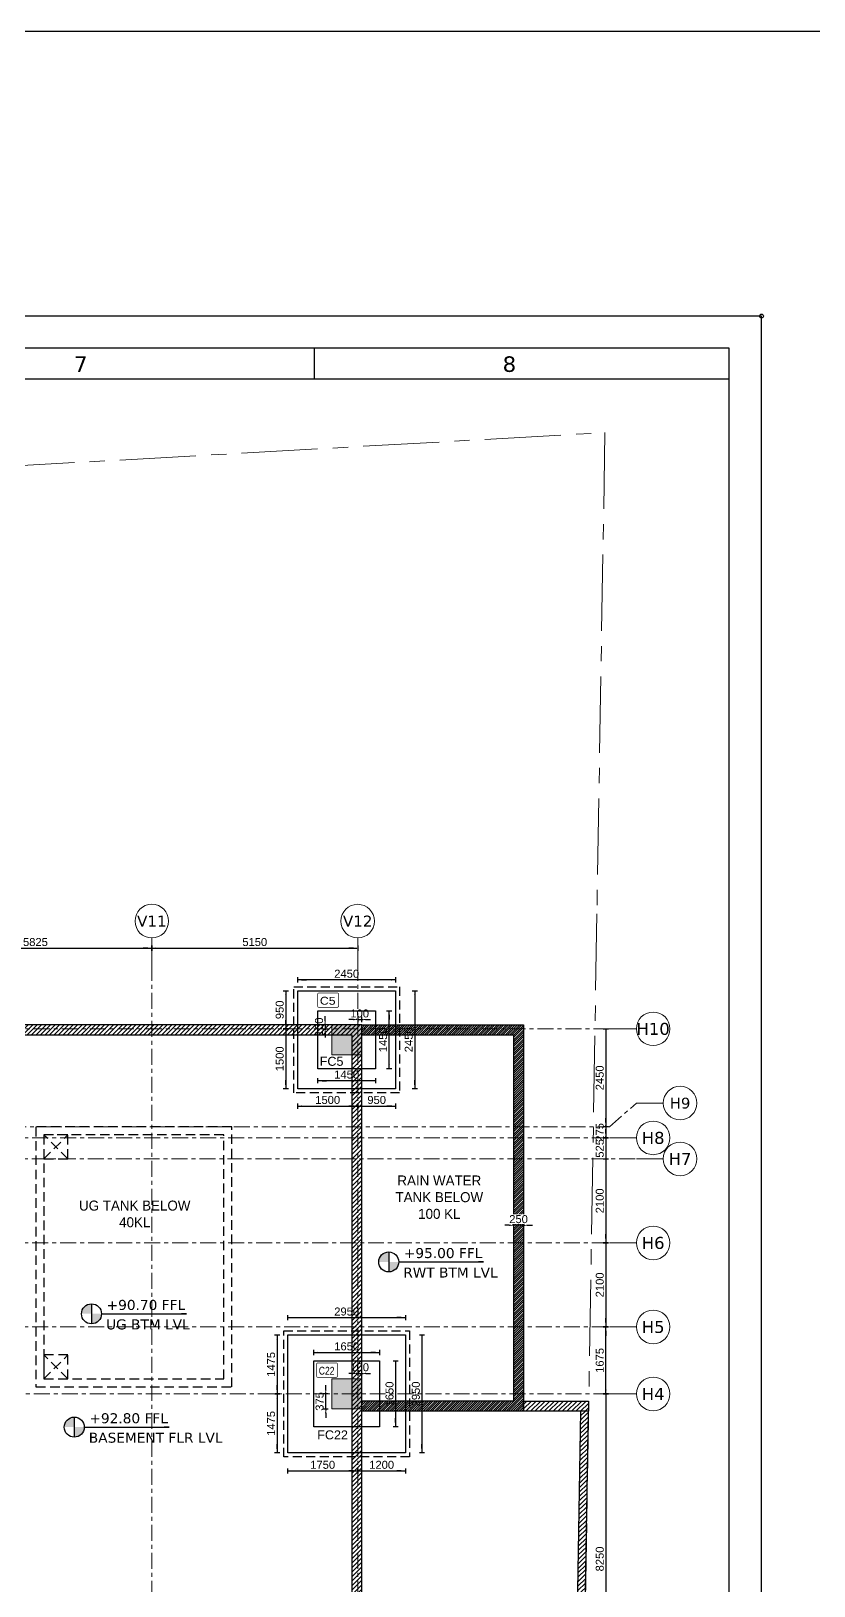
# Model space of a CAD drawing. Extents: x 1878645 to 3043969, y -1160829 to -603973.
# Drawn here: x 2143235 to 2162821, y -662941 to -624080 of the extents above; entities that cross this region are included whole.
import ezdxf
from ezdxf.enums import TextEntityAlignment as Align

# ---------------------------------------------------------------- set-up
doc = ezdxf.new("R2010")
doc.units = 0
doc.header["$LTSCALE"] = 100
doc.header["$PDMODE"] = 66
for name, pattern in [('Center', [50.8, 31.75, -6.35, 6.35, -6.35]), ('Grids', [7, 4, -1, 1, -1]), ('Hidden', [9.525, 6.35, -3.175]), ('HIDDEN2', [4.7625, 3.175, -1.5875]), ('SCHidden', [0.375, 0.25, -0.125])]:
    doc.linetypes.add(name, pattern=pattern)
doc.layers.get('Defpoints').update_dxf_attribs({"lineweight": 0})
for name, color, linetype in [('A-ANNO-LVL', 4, 'Continuous'), ('A-ANNO-TEXT', 8, 'Continuous'), ('A-CUT-ABOE', 150, 'Hidden'), ('A-DIMN-100', 5, 'Continuous'), ('COMMENTS', 30, 'Continuous'), ('Dim', 3, 'Continuous'), ('Footing', 5, 'Continuous'), ('Footing Nos', 4, 'Continuous'), ('PCC', 2, 'Continuous'), ('RETAIN-WALL', 1, 'Continuous')]:
    doc.layers.add(name, color=color, linetype=linetype)
for name, color, linetype, lineweight in [('A-GRID', 8, 'Grids', 0), ('A-GRID-TAG', 3, 'Continuous', 0), ('A-SITE-BDRY', 6, 'Center', 70), ('ECO COL', 6, 'Continuous', 0), ('Eco_  CNO', 7, 'Continuous', 25)]:
    doc.layers.add(name, color=color, linetype=linetype, lineweight=lineweight)
doc.styles.add('ARIAL', font='arial.ttf')
doc.styles.add('DIM-1', font='ARIALN.TTF')
doc.styles.add('ITA', font='simplex.shx')
doc.styles.add('SC-BBS1', font='SansSerif')
doc.styles.get("Standard").update_dxf_attribs({"font": 'verdana.ttf'})
doc.dimstyles.new('A-150-DIM-EXT_MAIN(FT)', dxfattribs={"dimscale": 0, "dimtxt": 200, "dimasz": 18, "dimexe": 100, "dimexo": 100, "dimgap": 50, "dimtad": 1, "dimdec": 0, "dimdsep": 46, "dimtxsty": 'ARIAL', "dimblk": 'A3', "dimcen": 0.025, "dimse1": 1, "dimse2": 1, "dimclrd": 256, "dimclre": 256, "dimclrt": 7, "dimazin": 2, "dimtfac": 1, "dimtdec": 0, "dimtix": 1, "dimtmove": 2, "dimatfit": 3, "dimldrblk": 'WSA-DOT-100', "dimfxl": 1, "dimtolj": 1, "dimtzin": 0, "dimarcsym": 0})

# ---------------------------------------------------------------- blocks, each defined once
blk = doc.blocks.new('*U14')
at = {"layer": 'A-GRID-TAG', "color": 8, "linetype": 'Grids', "lineweight": 15}
for p, q in [((0, 8), (0, 4)), ((0, 4), (0, 0))]:
    blk.add_line(p, q, dxfattribs=at)
at = {"layer": 'A-GRID-TAG', "linetype": 'Continuous'}
blk.add_circle((0, 13), 5, dxfattribs=at)
at = {"layer": 'A-GRID-TAG', "color": 7}
blk.add_attdef('GN', text='', height=4, dxfattribs=at).set_placement((0, 13), align=Align.MIDDLE_CENTER)
blk = doc.blocks.new('A2')
at = {"layer": 'Dim', "linetype": 'ByBlock', "lineweight": -2, "extrusion": (0, 0, -1)}
blk.add_lwpolyline([(6, 0), (12.2, 0)], dxfattribs=at)
blk.add_solid([(6, -1), (0, 0), (6, 1)], dxfattribs=at)
blk = doc.blocks.new('A3')
at = {"layer": 'Dim', "linetype": 'ByBlock', "lineweight": -2}
blk.add_line((0, 3.6), (0, -3.6), dxfattribs=at)
blk.add_blockref('A2', (0, 0), dxfattribs=at)
blk = doc.blocks.new('*D461')
at = {"layer": 'Defpoints', "color": 0, "transparency": 16777216}
for p in [(2151406, -648917), (2151506, -648786), (2151506, -648917)]:
    blk.add_point(p, dxfattribs=at)
at = {"layer": 'Dim', "lineweight": -2, "transparency": 16777216}
for p, q in [((2151388, -648786), (2151370, -648786)), ((2151406, -648786), (2151506, -648786)), ((2151524, -648786), (2151542, -648786))]:
    blk.add_line(p, q, dxfattribs=at)
at = {"layer": 'Dim', "lineweight": -2, "transparency": 16777216, "xscale": 18, "yscale": 18, "zscale": 18}
blk.add_blockref('A3', (2151406, -648786), dxfattribs=at)
at = {"layer": 'Dim', "lineweight": -2, "transparency": 16777216, "xscale": 18, "yscale": 18, "zscale": 18, "rotation": 180}
blk.add_blockref('A3', (2151506, -648786), dxfattribs=at)
at = {"layer": 'Dim', "color": 7, "transparency": 16777216, "insert": (2151456, -648634), "char_height": 200, "attachment_point": 5, "style": 'ARIAL'}
blk.add_mtext('\\A1;100', dxfattribs=at)
blk = doc.blocks.new('WSA-DOT-100')
at = {"layer": 'A-DIMN-100', "color": 5}
for p, q in [((0, -200), (0, 200)), ((-200, 0), (200, 0))]:
    blk.add_line(p, q, dxfattribs=at)
at = {"layer": 'A-DIMN-100', "color": 1, "const_width": 60}
blk.add_lwpolyline([(-30, 0, 1), (30, 0, 1)], format="xyb", close=True, dxfattribs=at)
blk = doc.blocks.new('*D462')
at = {"layer": 'Defpoints', "color": 0, "transparency": 16777216}
for p in [(2150756, -648917), (2150592, -649017), (2150756, -649017)]:
    blk.add_point(p, dxfattribs=at)
at = {"layer": 'Dim', "lineweight": -2, "transparency": 16777216}
for p, q in [((2150592, -648899), (2150592, -648881)), ((2150592, -648917), (2150592, -649017)), ((2150592, -649035), (2150592, -649053))]:
    blk.add_line(p, q, dxfattribs=at)
at = {"layer": 'Dim', "lineweight": -2, "transparency": 16777216, "xscale": 18, "yscale": 18, "zscale": 18}
for p, rotation in [((2150592, -648917), 270), ((2150592, -649017), 90)]:
    blk.add_blockref('A3', p, dxfattribs=dict(at, rotation=rotation))
at = {"layer": 'Dim', "color": 7, "transparency": 16777216, "insert": (2150440, -648967), "char_height": 200, "attachment_point": 5, "rotation": 90, "style": 'ARIAL'}
blk.add_mtext('\\A1;100', dxfattribs=at)
blk = doc.blocks.new('*D497')
at = {"layer": 'Defpoints', "color": 0, "transparency": 16777216}
for p in [(2151406, -657767), (2151506, -657629), (2151506, -657767)]:
    blk.add_point(p, dxfattribs=at)
at = {"layer": 'Dim', "lineweight": -2, "transparency": 16777216}
for p, q in [((2151388, -657629), (2151370, -657629)), ((2151406, -657629), (2151506, -657629)), ((2151524, -657629), (2151542, -657629))]:
    blk.add_line(p, q, dxfattribs=at)
at = {"layer": 'Dim', "lineweight": -2, "transparency": 16777216, "xscale": 18, "yscale": 18, "zscale": 18}
blk.add_blockref('A3', (2151406, -657629), dxfattribs=at)
at = {"layer": 'Dim', "lineweight": -2, "transparency": 16777216, "xscale": 18, "yscale": 18, "zscale": 18, "rotation": 180}
blk.add_blockref('A3', (2151506, -657629), dxfattribs=at)
at = {"layer": 'Dim', "color": 7, "transparency": 16777216, "insert": (2151456, -657477), "char_height": 200, "attachment_point": 5, "style": 'ARIAL'}
blk.add_mtext('\\A1;100', dxfattribs=at)
blk = doc.blocks.new('*D498')
at = {"layer": 'Defpoints', "color": 0, "transparency": 16777216}
for p in [(2150607, -658142), (2150756, -658142), (2150756, -658517)]:
    blk.add_point(p, dxfattribs=at)
at = {"layer": 'Dim', "lineweight": -2, "transparency": 16777216}
for p, q in [((2150607, -658124), (2150607, -658106)), ((2150607, -658517), (2150607, -658142)), ((2150607, -658535), (2150607, -658553))]:
    blk.add_line(p, q, dxfattribs=at)
at = {"layer": 'Dim', "lineweight": -2, "transparency": 16777216, "xscale": 18, "yscale": 18, "zscale": 18}
for p, rotation in [((2150607, -658142), 270), ((2150607, -658517), 90)]:
    blk.add_blockref('A3', p, dxfattribs=dict(at, rotation=rotation))
at = {"layer": 'Dim', "color": 7, "transparency": 16777216, "insert": (2150454, -658330), "char_height": 200, "attachment_point": 5, "rotation": 90, "style": 'ARIAL'}
blk.add_mtext('\\A1;375', dxfattribs=at)
blk = doc.blocks.new('*D424')
at = {"layer": 'Defpoints', "color": 0, "transparency": 16777216}
for p in [(2146256, -646621), (2140431, -646752), (2146256, -647001)]:
    blk.add_point(p, dxfattribs=at)
at = {"layer": 'Dim', "lineweight": -2, "transparency": 16777216}
blk.add_line((2140449, -647001), (2146238, -647001), dxfattribs=at)
at = {"layer": 'Dim', "lineweight": -2, "transparency": 16777216, "xscale": 18, "yscale": 18, "zscale": 18, "rotation": 180}
blk.add_blockref('A3', (2140431, -647001), dxfattribs=at)
at = {"layer": 'Dim', "lineweight": -2, "transparency": 16777216, "xscale": 18, "yscale": 18, "zscale": 18}
blk.add_blockref('A3', (2146256, -647001), dxfattribs=at)
at = {"layer": 'Dim', "color": 7, "transparency": 16777216, "insert": (2143344, -646849), "char_height": 200, "attachment_point": 5, "style": 'ARIAL'}
blk.add_mtext('\\A1;5825', dxfattribs=at)
blk = doc.blocks.new('*D425')
at = {"layer": 'Defpoints', "color": 0, "transparency": 16777216}
for p in [(2146256, -646621), (2151406, -646765), (2151406, -647001)]:
    blk.add_point(p, dxfattribs=at)
at = {"layer": 'Dim', "lineweight": -2, "transparency": 16777216}
blk.add_line((2146274, -647001), (2151388, -647001), dxfattribs=at)
at = {"layer": 'Dim', "lineweight": -2, "transparency": 16777216, "xscale": 18, "yscale": 18, "zscale": 18, "rotation": 180}
blk.add_blockref('A3', (2146256, -647001), dxfattribs=at)
at = {"layer": 'Dim', "lineweight": -2, "transparency": 16777216, "xscale": 18, "yscale": 18, "zscale": 18}
blk.add_blockref('A3', (2151406, -647001), dxfattribs=at)
at = {"layer": 'Dim', "color": 7, "transparency": 16777216, "insert": (2148831, -646849), "char_height": 200, "attachment_point": 5, "style": 'ARIAL'}
blk.add_mtext('\\A1;5150', dxfattribs=at)
blk = doc.blocks.new('*D366')
at = {"layer": 'Defpoints', "color": 0, "transparency": 16777216}
for p in [(2157343, -649017), (2157343, -651467), (2157616, -651467)]:
    blk.add_point(p, dxfattribs=at)
at = {"layer": 'Dim', "lineweight": -2, "transparency": 16777216}
blk.add_line((2157616, -649035), (2157616, -651449), dxfattribs=at)
at = {"layer": 'Dim', "lineweight": -2, "transparency": 16777216, "xscale": 18, "yscale": 18, "zscale": 18}
for p, rotation in [((2157616, -649017), 90), ((2157616, -651467), 270)]:
    blk.add_blockref('A3', p, dxfattribs=dict(at, rotation=rotation))
at = {"layer": 'Dim', "color": 7, "transparency": 16777216, "insert": (2157463, -650242), "char_height": 200, "attachment_point": 5, "rotation": 90, "style": 'ARIAL'}
blk.add_mtext('\\A1;2450', dxfattribs=at)
blk = doc.blocks.new('*D367')
at = {"layer": 'Defpoints', "color": 0, "transparency": 16777216}
for p in [(2157343, -651467), (2157616, -651742), (2157760, -651742)]:
    blk.add_point(p, dxfattribs=at)
at = {"layer": 'Dim', "lineweight": -2, "transparency": 16777216}
for p, q in [((2157616, -651449), (2157616, -651431)), ((2157616, -651467), (2157616, -651742)), ((2157616, -651760), (2157616, -651778))]:
    blk.add_line(p, q, dxfattribs=at)
at = {"layer": 'Dim', "linetype": 'ByBlock', "lineweight": -2, "transparency": 16777216, "xscale": 18, "yscale": 18, "zscale": 18}
for p, rotation in [((2157616, -651467), 270), ((2157616, -651742), 90)]:
    blk.add_blockref('A3', p, dxfattribs=dict(at, rotation=rotation))
at = {"layer": 'Dim', "color": 7, "transparency": 16777216, "insert": (2157463, -651605), "char_height": 200, "attachment_point": 5, "rotation": 90, "style": 'ARIAL'}
blk.add_mtext('\\A1;275', dxfattribs=at)
blk = doc.blocks.new('*D368')
at = {"layer": 'Defpoints', "color": 0, "transparency": 16777216}
for p in [(2157760, -651742), (2157616, -652267), (2157818, -652267)]:
    blk.add_point(p, dxfattribs=at)
at = {"layer": 'Dim', "lineweight": -2, "transparency": 16777216}
for p, q in [((2157616, -651724), (2157616, -651706)), ((2157616, -651742), (2157616, -652267)), ((2157616, -652285), (2157616, -652303))]:
    blk.add_line(p, q, dxfattribs=at)
at = {"layer": 'Dim', "linetype": 'ByBlock', "lineweight": -2, "transparency": 16777216, "xscale": 18, "yscale": 18, "zscale": 18}
for p, rotation in [((2157616, -651742), 270), ((2157616, -652267), 90)]:
    blk.add_blockref('A3', p, dxfattribs=dict(at, rotation=rotation))
at = {"layer": 'Dim', "color": 7, "transparency": 16777216, "insert": (2157463, -652005), "char_height": 200, "attachment_point": 5, "rotation": 90, "style": 'ARIAL'}
blk.add_mtext('\\A1;525', dxfattribs=at)
blk = doc.blocks.new('*D369')
at = {"layer": 'Defpoints', "color": 0, "transparency": 16777216}
for p in [(2157693, -654367), (2157616, -656467), (2157789, -656467)]:
    blk.add_point(p, dxfattribs=at)
at = {"layer": 'Dim', "lineweight": -2, "transparency": 16777216}
blk.add_line((2157616, -654385), (2157616, -656449), dxfattribs=at)
at = {"layer": 'Dim', "linetype": 'ByBlock', "lineweight": -2, "transparency": 16777216, "xscale": 18, "yscale": 18, "zscale": 18}
for p, rotation in [((2157616, -654367), 90), ((2157616, -656467), 270)]:
    blk.add_blockref('A3', p, dxfattribs=dict(at, rotation=rotation))
at = {"layer": 'Dim', "color": 7, "transparency": 16777216, "insert": (2157463, -655417), "char_height": 200, "attachment_point": 5, "rotation": 90, "style": 'ARIAL'}
blk.add_mtext('\\A1;2100', dxfattribs=at)
blk = doc.blocks.new('*D370')
at = {"layer": 'Defpoints', "color": 0, "transparency": 16777216}
for p in [(2157673, -658142), (2157616, -666392), (2157647, -666392)]:
    blk.add_point(p, dxfattribs=at)
at = {"layer": 'Dim', "lineweight": -2, "transparency": 16777216}
blk.add_line((2157616, -658160), (2157616, -666374), dxfattribs=at)
at = {"layer": 'Dim', "lineweight": -2, "transparency": 16777216, "xscale": 18, "yscale": 18, "zscale": 18}
for p, rotation in [((2157616, -658142), 90), ((2157616, -666392), 270)]:
    blk.add_blockref('A3', p, dxfattribs=dict(at, rotation=rotation))
at = {"layer": 'Dim', "color": 7, "transparency": 16777216, "insert": (2157463, -662267), "char_height": 200, "attachment_point": 5, "rotation": 90, "style": 'ARIAL'}
blk.add_mtext('\\A1;8250', dxfattribs=at)
blk = doc.blocks.new('Co')
at = {"const_width": 0.75}
blk.add_lwpolyline([(-12.6, -7.2), (-12.6, 6.6, -0.414214), (-11.1, 8.1), (10.5, 8.1, -0.414214), (12, 6.6), (12, -7.2, -0.414214), (10.5, -8.7), (-11.1, -8.7, -0.414214)], format="xyb", close=True, dxfattribs=at)
at = {"style": 'ITA', "width": 0.669972}
blk.add_attdef('COL', text='', height=10.5, rotation=0.638, dxfattribs=at).set_placement((-9.9, -5.5), (8.5, -5.3), align=Align.FIT)
blk = doc.blocks.new('*D426')
at = {"layer": 'Defpoints', "color": 0, "transparency": 16777216}
for p in [(2157680, -652267), (2157616, -654367), (2157706, -654367)]:
    blk.add_point(p, dxfattribs=at)
at = {"layer": 'Dim', "lineweight": -2, "transparency": 16777216}
blk.add_line((2157616, -652285), (2157616, -654349), dxfattribs=at)
at = {"layer": 'Dim', "linetype": 'ByBlock', "lineweight": -2, "transparency": 16777216, "xscale": 18, "yscale": 18, "zscale": 18}
for p, rotation in [((2157616, -652267), 90), ((2157616, -654367), 270)]:
    blk.add_blockref('A3', p, dxfattribs=dict(at, rotation=rotation))
at = {"layer": 'Dim', "color": 7, "transparency": 16777216, "insert": (2157463, -653317), "char_height": 200, "attachment_point": 5, "rotation": 90, "style": 'ARIAL'}
blk.add_mtext('\\A1;2100', dxfattribs=at)
blk = doc.blocks.new('*D427')
at = {"layer": 'Defpoints', "color": 0, "transparency": 16777216}
for p in [(2157616, -656467), (2157789, -656467), (2157706, -658142)]:
    blk.add_point(p, dxfattribs=at)
at = {"layer": 'Dim', "lineweight": -2, "transparency": 16777216}
blk.add_line((2157616, -658124), (2157616, -656485), dxfattribs=at)
at = {"layer": 'Dim', "linetype": 'ByBlock', "lineweight": -2, "transparency": 16777216, "xscale": 18, "yscale": 18, "zscale": 18}
for p, rotation in [((2157616, -656467), 90), ((2157616, -658142), 270)]:
    blk.add_blockref('A3', p, dxfattribs=dict(at, rotation=rotation))
at = {"layer": 'Dim', "color": 7, "transparency": 16777216, "insert": (2157463, -657305), "char_height": 200, "attachment_point": 5, "rotation": 90, "style": 'ARIAL'}
blk.add_mtext('\\A1;1675', dxfattribs=at)
blk = doc.blocks.new('A$C50d62605HHJKK')
at = {"layer": 'A-CUT-ABOE', "linetype": 'HIDDEN2', "ltscale": 0.75}
for p, q in [((200, 5700), (800, 6300)), ((800, 5700), (200, 6300)), ((200, 200), (800, 800)), ((800, 200), (200, 800))]:
    blk.add_line(p, q, dxfattribs=at)
for points in [[(0, 0), (4900, 0), (4900, 6500), (0, 6500)], [(200, 200), (4700, 200), (4700, 6300), (200, 6300)], [(800, 6300), (200, 6300), (200, 5700), (800, 5700)], [(800, 800), (200, 800), (200, 200), (800, 200)]]:
    blk.add_lwpolyline(points, close=True, dxfattribs=at)
blk = doc.blocks.new('*D576')
at = {"layer": 'Defpoints', "color": 0, "transparency": 16777216}
for p in [(2151856, -648567), (2152194, -648567), (2151856, -650017)]:
    blk.add_point(p, dxfattribs=at)
at = {"layer": 'Dim', "lineweight": -2, "transparency": 16777216}
blk.add_line((2152194, -649999), (2152194, -648585), dxfattribs=at)
at = {"layer": 'Dim', "lineweight": -2, "transparency": 16777216, "xscale": 18, "yscale": 18, "zscale": 18}
for p, rotation in [((2152194, -648567), 90), ((2152194, -650017), 270)]:
    blk.add_blockref('A3', p, dxfattribs=dict(at, rotation=rotation))
at = {"layer": 'Dim', "color": 7, "transparency": 16777216, "insert": (2152042, -649292), "char_height": 200, "attachment_point": 5, "rotation": 90, "style": 'ARIAL'}
blk.add_mtext('\\A1;1450', dxfattribs=at)
blk = doc.blocks.new('*D577')
at = {"layer": 'Defpoints', "color": 0, "transparency": 16777216}
for p in [(2150406, -650017), (2151856, -650017), (2150406, -650313)]:
    blk.add_point(p, dxfattribs=at)
at = {"layer": 'Dim', "lineweight": -2, "transparency": 16777216}
blk.add_line((2151838, -650313), (2150424, -650313), dxfattribs=at)
at = {"layer": 'Dim', "lineweight": -2, "transparency": 16777216, "xscale": 18, "yscale": 18, "zscale": 18, "rotation": 180}
blk.add_blockref('A3', (2150406, -650313), dxfattribs=at)
at = {"layer": 'Dim', "lineweight": -2, "transparency": 16777216, "xscale": 18, "yscale": 18, "zscale": 18}
blk.add_blockref('A3', (2151856, -650313), dxfattribs=at)
at = {"layer": 'Dim', "color": 7, "transparency": 16777216, "insert": (2151131, -650161), "char_height": 200, "attachment_point": 5, "style": 'ARIAL'}
blk.add_mtext('\\A1;1450', dxfattribs=at)
blk = doc.blocks.new('*D578')
at = {"layer": 'Defpoints', "color": 0, "transparency": 16777216}
for p in [(2149906, -647794), (2149906, -648067), (2152356, -648067)]:
    blk.add_point(p, dxfattribs=at)
at = {"layer": 'Dim', "lineweight": -2, "transparency": 16777216}
blk.add_line((2152338, -647794), (2149924, -647794), dxfattribs=at)
at = {"layer": 'Dim', "lineweight": -2, "transparency": 16777216, "xscale": 18, "yscale": 18, "zscale": 18, "rotation": 180}
blk.add_blockref('A3', (2149906, -647794), dxfattribs=at)
at = {"layer": 'Dim', "lineweight": -2, "transparency": 16777216, "xscale": 18, "yscale": 18, "zscale": 18}
blk.add_blockref('A3', (2152356, -647794), dxfattribs=at)
at = {"layer": 'Dim', "color": 7, "transparency": 16777216, "insert": (2151131, -647641), "char_height": 200, "attachment_point": 5, "style": 'ARIAL'}
blk.add_mtext('\\A1;2450', dxfattribs=at)
blk = doc.blocks.new('*D579')
at = {"layer": 'Defpoints', "color": 0, "transparency": 16777216}
for p in [(2152356, -648067), (2152356, -650517), (2152835, -650517)]:
    blk.add_point(p, dxfattribs=at)
at = {"layer": 'Dim', "lineweight": -2, "transparency": 16777216}
blk.add_line((2152835, -648085), (2152835, -650499), dxfattribs=at)
at = {"layer": 'Dim', "lineweight": -2, "transparency": 16777216, "xscale": 18, "yscale": 18, "zscale": 18}
for p, rotation in [((2152835, -648067), 90), ((2152835, -650517), 270)]:
    blk.add_blockref('A3', p, dxfattribs=dict(at, rotation=rotation))
at = {"layer": 'Dim', "color": 7, "transparency": 16777216, "insert": (2152683, -649292), "char_height": 200, "attachment_point": 5, "rotation": 90, "style": 'ARIAL'}
blk.add_mtext('\\A1;2450', dxfattribs=at)
blk = doc.blocks.new('*D580')
at = {"layer": 'Defpoints', "color": 0, "transparency": 16777216}
for p in [(2149906, -648067), (2149608, -649017), (2149906, -649017)]:
    blk.add_point(p, dxfattribs=at)
at = {"layer": 'Dim', "lineweight": -2, "transparency": 16777216}
blk.add_line((2149608, -648085), (2149608, -648999), dxfattribs=at)
at = {"layer": 'Dim', "lineweight": -2, "transparency": 16777216, "xscale": 18, "yscale": 18, "zscale": 18}
for p, rotation in [((2149608, -648067), 90), ((2149608, -649017), 270)]:
    blk.add_blockref('A3', p, dxfattribs=dict(at, rotation=rotation))
at = {"layer": 'Dim', "color": 7, "transparency": 16777216, "insert": (2149456, -648542), "char_height": 200, "attachment_point": 5, "rotation": 90, "style": 'ARIAL'}
blk.add_mtext('\\A1;950', dxfattribs=at)
blk = doc.blocks.new('*D581')
at = {"layer": 'Defpoints', "color": 0, "transparency": 16777216}
for p in [(2149906, -649017), (2149608, -650517), (2149906, -650517)]:
    blk.add_point(p, dxfattribs=at)
at = {"layer": 'Dim', "lineweight": -2, "transparency": 16777216}
blk.add_line((2149608, -649035), (2149608, -650499), dxfattribs=at)
at = {"layer": 'Dim', "lineweight": -2, "transparency": 16777216, "xscale": 18, "yscale": 18, "zscale": 18}
for p, rotation in [((2149608, -649017), 90), ((2149608, -650517), 270)]:
    blk.add_blockref('A3', p, dxfattribs=dict(at, rotation=rotation))
at = {"layer": 'Dim', "color": 7, "transparency": 16777216, "insert": (2149456, -649767), "char_height": 200, "attachment_point": 5, "rotation": 90, "style": 'ARIAL'}
blk.add_mtext('\\A1;1500', dxfattribs=at)
blk = doc.blocks.new('*D582')
at = {"layer": 'Defpoints', "color": 0, "transparency": 16777216}
for p in [(2149906, -650517), (2151406, -650517), (2151406, -650948)]:
    blk.add_point(p, dxfattribs=at)
at = {"layer": 'Dim', "lineweight": -2, "transparency": 16777216}
blk.add_line((2149924, -650948), (2151388, -650948), dxfattribs=at)
at = {"layer": 'Dim', "lineweight": -2, "transparency": 16777216, "xscale": 18, "yscale": 18, "zscale": 18, "rotation": 180}
blk.add_blockref('A3', (2149906, -650948), dxfattribs=at)
at = {"layer": 'Dim', "lineweight": -2, "transparency": 16777216, "xscale": 18, "yscale": 18, "zscale": 18}
blk.add_blockref('A3', (2151406, -650948), dxfattribs=at)
at = {"layer": 'Dim', "color": 7, "transparency": 16777216, "insert": (2150656, -650796), "char_height": 200, "attachment_point": 5, "style": 'ARIAL'}
blk.add_mtext('\\A1;1500', dxfattribs=at)
blk = doc.blocks.new('*D583')
at = {"layer": 'Defpoints', "color": 0, "transparency": 16777216}
for p in [(2151406, -650517), (2152356, -650517), (2152356, -650948)]:
    blk.add_point(p, dxfattribs=at)
at = {"layer": 'Dim', "lineweight": -2, "transparency": 16777216}
blk.add_line((2151424, -650948), (2152338, -650948), dxfattribs=at)
at = {"layer": 'Dim', "lineweight": -2, "transparency": 16777216, "xscale": 18, "yscale": 18, "zscale": 18, "rotation": 180}
blk.add_blockref('A3', (2151406, -650948), dxfattribs=at)
at = {"layer": 'Dim', "lineweight": -2, "transparency": 16777216, "xscale": 18, "yscale": 18, "zscale": 18}
blk.add_blockref('A3', (2152356, -650948), dxfattribs=at)
at = {"layer": 'Dim', "color": 7, "transparency": 16777216, "insert": (2151881, -650796), "char_height": 200, "attachment_point": 5, "style": 'ARIAL'}
blk.add_mtext('\\A1;950', dxfattribs=at)
blk = doc.blocks.new('*D627')
at = {"layer": 'Defpoints', "color": 0, "transparency": 16777216}
for p in [(2152606, -656236), (2149656, -656667), (2152606, -656667)]:
    blk.add_point(p, dxfattribs=at)
at = {"layer": 'Dim', "lineweight": -2, "transparency": 16777216}
blk.add_line((2149674, -656236), (2152588, -656236), dxfattribs=at)
at = {"layer": 'Dim', "lineweight": -2, "transparency": 16777216, "xscale": 18, "yscale": 18, "zscale": 18, "rotation": 180}
blk.add_blockref('A3', (2149656, -656236), dxfattribs=at)
at = {"layer": 'Dim', "lineweight": -2, "transparency": 16777216, "xscale": 18, "yscale": 18, "zscale": 18}
blk.add_blockref('A3', (2152606, -656236), dxfattribs=at)
at = {"layer": 'Dim', "color": 7, "transparency": 16777216, "insert": (2151131, -656084), "char_height": 200, "attachment_point": 5, "style": 'ARIAL'}
blk.add_mtext('\\A1;2950', dxfattribs=at)
blk = doc.blocks.new('*D628')
at = {"layer": 'Defpoints', "color": 0, "transparency": 16777216}
for p in [(2149656, -656667), (2149392, -658142), (2149656, -658142)]:
    blk.add_point(p, dxfattribs=at)
at = {"layer": 'Dim', "lineweight": -2, "transparency": 16777216}
blk.add_line((2149392, -656685), (2149392, -658124), dxfattribs=at)
at = {"layer": 'Dim', "lineweight": -2, "transparency": 16777216, "xscale": 18, "yscale": 18, "zscale": 18}
for p, rotation in [((2149392, -656667), 90), ((2149392, -658142), 270)]:
    blk.add_blockref('A3', p, dxfattribs=dict(at, rotation=rotation))
at = {"layer": 'Dim', "color": 7, "transparency": 16777216, "insert": (2149240, -657405), "char_height": 200, "attachment_point": 5, "rotation": 90, "style": 'ARIAL'}
blk.add_mtext('\\A1;1475', dxfattribs=at)
blk = doc.blocks.new('*D629')
at = {"layer": 'Defpoints', "color": 0, "transparency": 16777216}
for p in [(2149656, -658142), (2149392, -659617), (2149656, -659617)]:
    blk.add_point(p, dxfattribs=at)
at = {"layer": 'Dim', "lineweight": -2, "transparency": 16777216}
blk.add_line((2149392, -658160), (2149392, -659599), dxfattribs=at)
at = {"layer": 'Dim', "lineweight": -2, "transparency": 16777216, "xscale": 18, "yscale": 18, "zscale": 18}
for p, rotation in [((2149392, -658142), 90), ((2149392, -659617), 270)]:
    blk.add_blockref('A3', p, dxfattribs=dict(at, rotation=rotation))
at = {"layer": 'Dim', "color": 7, "transparency": 16777216, "insert": (2149240, -658880), "char_height": 200, "attachment_point": 5, "rotation": 90, "style": 'ARIAL'}
blk.add_mtext('\\A1;1475', dxfattribs=at)
blk = doc.blocks.new('*D630')
at = {"layer": 'Defpoints', "color": 0, "transparency": 16777216}
for p in [(2151956, -657317), (2151956, -658967), (2152356, -658967)]:
    blk.add_point(p, dxfattribs=at)
at = {"layer": 'Dim', "lineweight": -2, "transparency": 16777216}
blk.add_line((2152356, -657335), (2152356, -658949), dxfattribs=at)
at = {"layer": 'Dim', "lineweight": -2, "transparency": 16777216, "xscale": 18, "yscale": 18, "zscale": 18}
for p, rotation in [((2152356, -657317), 90), ((2152356, -658967), 270)]:
    blk.add_blockref('A3', p, dxfattribs=dict(at, rotation=rotation))
at = {"layer": 'Dim', "color": 7, "transparency": 16777216, "insert": (2152204, -658142), "char_height": 200, "attachment_point": 5, "rotation": 90, "style": 'ARIAL'}
blk.add_mtext('\\A1;1650', dxfattribs=at)
blk = doc.blocks.new('*D631')
at = {"layer": 'Defpoints', "color": 0, "transparency": 16777216}
for p in [(2151956, -657107), (2150306, -657317), (2151956, -657317)]:
    blk.add_point(p, dxfattribs=at)
at = {"layer": 'Dim', "lineweight": -2, "transparency": 16777216}
blk.add_line((2150324, -657107), (2151938, -657107), dxfattribs=at)
at = {"layer": 'Dim', "lineweight": -2, "transparency": 16777216, "xscale": 18, "yscale": 18, "zscale": 18, "rotation": 180}
blk.add_blockref('A3', (2150306, -657107), dxfattribs=at)
at = {"layer": 'Dim', "lineweight": -2, "transparency": 16777216, "xscale": 18, "yscale": 18, "zscale": 18}
blk.add_blockref('A3', (2151956, -657107), dxfattribs=at)
at = {"layer": 'Dim', "color": 7, "transparency": 16777216, "insert": (2151131, -656955), "char_height": 200, "attachment_point": 5, "style": 'ARIAL'}
blk.add_mtext('\\A1;1650', dxfattribs=at)
blk = doc.blocks.new('*D632')
at = {"layer": 'Defpoints', "color": 0, "transparency": 16777216}
for p in [(2152606, -656667), (2152606, -659617), (2153014, -659617)]:
    blk.add_point(p, dxfattribs=at)
at = {"layer": 'Dim', "lineweight": -2, "transparency": 16777216}
blk.add_line((2153014, -656685), (2153014, -659599), dxfattribs=at)
at = {"layer": 'Dim', "lineweight": -2, "transparency": 16777216, "xscale": 18, "yscale": 18, "zscale": 18}
for p, rotation in [((2153014, -656667), 90), ((2153014, -659617), 270)]:
    blk.add_blockref('A3', p, dxfattribs=dict(at, rotation=rotation))
at = {"layer": 'Dim', "color": 7, "transparency": 16777216, "insert": (2152862, -658142), "char_height": 200, "attachment_point": 5, "rotation": 90, "style": 'ARIAL'}
blk.add_mtext('\\A1;2950', dxfattribs=at)
blk = doc.blocks.new('*D633')
at = {"layer": 'Defpoints', "color": 0, "transparency": 16777216}
for p in [(2149656, -659617), (2151406, -659617), (2151406, -660067)]:
    blk.add_point(p, dxfattribs=at)
at = {"layer": 'Dim', "lineweight": -2, "transparency": 16777216}
blk.add_line((2149674, -660067), (2151388, -660067), dxfattribs=at)
at = {"layer": 'Dim', "lineweight": -2, "transparency": 16777216, "xscale": 18, "yscale": 18, "zscale": 18, "rotation": 180}
blk.add_blockref('A3', (2149656, -660067), dxfattribs=at)
at = {"layer": 'Dim', "lineweight": -2, "transparency": 16777216, "xscale": 18, "yscale": 18, "zscale": 18}
blk.add_blockref('A3', (2151406, -660067), dxfattribs=at)
at = {"layer": 'Dim', "color": 7, "transparency": 16777216, "insert": (2150531, -659915), "char_height": 200, "attachment_point": 5, "style": 'ARIAL'}
blk.add_mtext('\\A1;1750', dxfattribs=at)
blk = doc.blocks.new('*D634')
at = {"layer": 'Defpoints', "color": 0, "transparency": 16777216}
for p in [(2151406, -659617), (2152606, -659617), (2152606, -660067)]:
    blk.add_point(p, dxfattribs=at)
at = {"layer": 'Dim', "lineweight": -2, "transparency": 16777216}
blk.add_line((2151424, -660067), (2152588, -660067), dxfattribs=at)
at = {"layer": 'Dim', "lineweight": -2, "transparency": 16777216, "xscale": 18, "yscale": 18, "zscale": 18, "rotation": 180}
blk.add_blockref('A3', (2151406, -660067), dxfattribs=at)
at = {"layer": 'Dim', "lineweight": -2, "transparency": 16777216, "xscale": 18, "yscale": 18, "zscale": 18}
blk.add_blockref('A3', (2152606, -660067), dxfattribs=at)
at = {"layer": 'Dim', "color": 7, "transparency": 16777216, "insert": (2152006, -659915), "char_height": 200, "attachment_point": 5, "style": 'ARIAL'}
blk.add_mtext('\\A1;1200', dxfattribs=at)
blk = doc.blocks.new('TAG - LEVEL SPOT L')
h = blk.add_hatch(color=256)
h.paths.add_polyline_path([(0, 0), (0, 2, 0.414214), (-2, 0)])
h.paths.add_polyline_path([(0, -2, 0.414214), (2, 0), (0, 0)])
for p, q in [((0, 2), (0, -2)), ((2, 0), (17, 0)), ((17, 0), (18, 0)), ((18, 0), (19, 0))]:
    blk.add_line(p, q)
at = {"linetype": 'Center'}
blk.add_line((19, 0), (18, 0), dxfattribs=at)
blk.add_circle((0, 0), 2)
at = {"color": 7}
for tag, p in [('LVL', (3.03, 0.78)), ('HEIGHT', (2.91, -3.11))]:
    blk.add_attdef(tag, p, '', height=2.5, dxfattribs=at)
blk = doc.blocks.new('G$C92EAE22F')
at = {"layer": 'RETAIN-WALL', "lineweight": -3}
h = blk.add_hatch(dxfattribs=at)
h.set_pattern_fill('ANSI31', color=11, scale=25)
h.set_pattern_definition([(45, (-2234185.81, 595374.29), (-56.1266008, 56.1266008), [])])
edge = h.paths.add_edge_path()
edge.add_line((33123, 0), (33123, 250))
edge.add_line((33123, 250), (223, 250))
edge.add_line((223, 250), (223, 16250))
edge.add_line((223, 16250), (5523, 16250))
edge.add_line((5523, 16250), (5523, 25850))
edge.add_line((5523, 25850), (28573, 25850))
edge.add_line((28573, 25850), (28573, 28300))
edge.add_line((28573, 28300), (61173, 28300))
edge.add_line((61173, 28300), (61173, 251))
edge.add_line((61173, 251), (50723, 250))
edge.add_line((50723, 250), (50723, 0))
edge.add_line((50723, 0), (61423, 1))
edge.add_line((61423, 1), (61423, 28550))
edge.add_line((61423, 28550), (28323, 28550))
edge.add_line((28323, 28550), (28323, 26100))
edge.add_line((28323, 26100), (5273, 26100))
edge.add_line((5273, 26100), (5273, 16500))
edge.add_line((5273, 16500), (-27, 16500))
edge.add_line((-27, 16500), (-27, 0))
edge.add_line((-27, 0), (33123, 0))
h = blk.add_hatch(dxfattribs=at)
h.set_pattern_fill('ANSI31', color=11, scale=25)
h.set_pattern_definition([(45, (-2103542.67, 611403.4), (-56.1266008, 56.1266008), [])])
h.paths.add_polyline_path([(61423, 18892), (61423, 18950), (61423, 19142), (65223, 19142), (65223, 25842), (65223, 28300), (61423, 28300), (61423, 28550), (65473, 28550), (65473, 18892), (61423, 18892)])
for points in [[(33123, 0), (33123, 250), (223, 250), (223, 16250), (5523, 16250), (5523, 25850), (28573, 25850), (28573, 28300), (61173, 28300), (61173, 251), (50723, 250), (50723, 0), (61423, 1), (61423, 28550), (28323, 28550), (28323, 26100), (5273, 26100), (5273, 16500), (-27, 16500), (-27, 0), (33123, 0)], [(61423, 28550), (65473, 28550), (65473, 18892), (61423, 18892)], [(61423, 28300), (65223, 28300), (65223, 19142), (61423, 19142)]]:
    blk.add_lwpolyline(points, dxfattribs=at)
at = {"layer": 'RETAIN-WALL', "color": 11, "lineweight": -3}
blk.add_lwpolyline([(61423, 28550), (65473, 28550), (65473, 18892), (61423, 18892)], close=True, dxfattribs=at)
blk = doc.blocks.new('*D1211')
at = {"layer": 'Dim', "lineweight": -2, "transparency": 16777216}
for p, q in [((2155288, -653927), (2155270, -653927)), ((2155556, -653927), (2155306, -653927)), ((2155574, -653927), (2155592, -653927))]:
    blk.add_line(p, q, dxfattribs=at)
at = {"layer": 'Dim', "lineweight": -2, "transparency": 16777216, "xscale": 18, "yscale": 18, "zscale": 18}
blk.add_blockref('A3', (2155306, -653927), dxfattribs=at)
at = {"layer": 'Dim', "lineweight": -2, "transparency": 16777216, "xscale": 18, "yscale": 18, "zscale": 18, "rotation": 180}
blk.add_blockref('A3', (2155556, -653927), dxfattribs=at)
at = {"layer": 'Dim', "color": 7, "transparency": 16777216, "insert": (2155431, -653775), "char_height": 200, "attachment_point": 5, "style": 'ARIAL', "bg_fill": 3, "box_fill_scale": 1.1, "bg_fill_color": 256, "bg_fill_true_color": 13158600, "bg_fill_transparency": 0}
blk.add_mtext('\\A1;250', dxfattribs=at)
at = {"layer": 'Defpoints', "color": 0, "transparency": 16777216}
for p in [(2155306, -653746), (2155306, -653927), (2155556, -653746)]:
    blk.add_point(p, dxfattribs=at)

msp = doc.modelspace()

# ---------------------------------------------------------------- hatches: boundary and pattern name
at = {"layer": 'ECO COL'}
h = msp.add_hatch(color=256, dxfattribs=at)
h.dxf.hatch_style = 1
h.paths.add_polyline_path([(2150756.01882, -648917.43132), (2150756.01882, -649667.44013), (2151506.01882, -649667.44013), (2151506.01882, -648917.43132)])
h = msp.add_hatch(color=256, dxfattribs=at)
h.dxf.hatch_style = 1
h.paths.add_polyline_path([(2150756.01882, -657767.43132), (2150756.01882, -658517.44013), (2151506.01882, -658517.44013), (2151506.01882, -657767.43132)])
at = {"layer": 'RETAIN-WALL', "lineweight": -3}
h = msp.add_hatch(dxfattribs=at)
h.set_pattern_fill('ANSI31', color=11, scale=25)
h.set_pattern_definition([(45, (-13459.39, -66063.94), (-56.1266008, 56.1266008), [])])
h.paths.add_polyline_path([(2151506.01882, -658575.83256), (2151506.01882, -658517.44013), (2151506.01882, -658325.83256), (2155306.01882, -658325.83256), (2155306.01882, -651625.78471), (2155306.01882, -649167.03522), (2151506.01882, -649167.03522), (2151506.01882, -648917.03522), (2155556.01882, -648917.03522), (2155556.01882, -658575.83256), (2151506.01882, -658575.83256)])
h = msp.add_hatch(dxfattribs=at)
h.set_pattern_fill('ANSI31', color=11, scale=25, angle=-0.9566629)
h.set_pattern_definition([(44.043337, (12952.41, 110160.425), (-55.1816796, 57.055875), [])])
h.paths.add_polyline_path([(2156567.61934, -683506.61592), (2156767.59146, -683509.95514), (2157183.8951, -658579.30813), (2156983.92298, -658575.96891)])
h.paths.add_polyline_path([(2155556.01882, -658325.83256), (2157183.95314, -658325.83256), (2157183.95314, -658575.83256), (2155556.01882, -658575.83256)])

# ---------------------------------------------------------------- linework, layer by layer
at = {"color": 35}
for p, q in [((2161508.29237, -631201.37704), (2073573.9923, -631201.37704)), ((2161508.29237, -695105.67621), (2161508.29237, -631201.37704))]:
    msp.add_line(p, q, dxfattribs=at)
for p, q in [((2160702.1246, -632007.54481), (2074349.15362, -632007.54481)), ((2150314.96292, -632007.54481), (2150314.96292, -632782.70613)), ((2160702.1246, -694330.51489), (2160702.1246, -632007.54481)), ((2160702.1246, -632782.70613), (2075124.31494, -632782.70613))]:
    msp.add_line(p, q)
msp.add_circle((2161508.29237, -631201.37704), 46.50968)
at = {"layer": 'A-GRID'}
for p, q in [((2146256.01882, -647417.03522), (2146256.01882, -682739.87014)), ((2151406.01441, -647417.29762), (2151406.01441, -682740.13254)), ((2157706.18259, -649017.45335), (2115388.08092, -649017.45335)), ((2157706.18259, -651467.43572), (2158380.00469, -650873.88944)), ((2119608.17556, -651467.43572), (2157706.18259, -651467.43572)), ((2158364.42469, -651742.45335), (2088240.36157, -651742.45335)), ((2159052.00469, -652267.43425), (2088240.36157, -652267.43425)), ((2158364.42469, -654367.43425), (2088240.36157, -654367.43425)), ((2158364.42469, -656467.43425), (2088240.36157, -656467.43425)), ((2157706.18259, -658142.44453), (2088240.36157, -658142.44453))]:
    msp.add_line(p, q, dxfattribs=at)
at = {"layer": 'A-SITE-BDRY', "lineweight": 5, "ltscale": 0.6}
for points in [[(2088922.65551, -650012.93328), (2093724.9074, -637722.64885), (2157592.15637, -634116.2596), (2157391.32321, -646146.71592)], [(2157391.32321, -646146.71592), (2157391.32321, -646146.71592), (2156766.7434, -683560.75609), (2154659.09997, -683539.23521), (2129895.1493, -683614.04958), (2075814.3262, -683560.75609), (2088922.65551, -650012.93328)]]:
    msp.add_lwpolyline(points, dxfattribs=at)
at = {"layer": 'Dim'}
msp.add_lwpolyline([(2068708.258, -624079.55158), (2460808.93685, -624079.55158), (2460808.93685, -699809.46868), (2068708.258, -699809.46868)], close=True, dxfattribs=at)
at = {"layer": 'ECO COL', "color": 4}
for points in [[(2150756.01882, -648917.43132), (2151506.01882, -648917.43132), (2151506.01882, -649667.44013), (2150756.01882, -649667.44013)], [(2150756.01882, -657767.43132), (2151506.01882, -657767.43132), (2151506.01882, -658517.44013), (2150756.01882, -658517.44013)]]:
    msp.add_lwpolyline(points, close=True, dxfattribs=at)
at = {"layer": 'Footing'}
for points in [[(2149906.01882, -650517.44013), (2149906.01882, -648067.44013), (2152356.01882, -648067.44013), (2152356.01882, -650517.44013)], [(2150406.01882, -650017.44013), (2150406.01882, -648567.44013), (2151856.01882, -648567.44013), (2151856.01882, -650017.44013)], [(2149656.01882, -659617.43132), (2149656.01882, -656667.43132), (2152606.01882, -656667.43132), (2152606.01882, -659617.43132)], [(2150306.01882, -658967.43132), (2150306.01882, -657317.43132), (2151956.01882, -657317.43132), (2151956.01882, -658967.43132)]]:
    msp.add_lwpolyline(points, close=True, dxfattribs=at)
at = {"layer": 'PCC', "linetype": 'SCHidden', "ltscale": 9}
for points in [[(2149806.01882, -650617.44013), (2149806.01882, -647967.44013), (2152456.01882, -647967.44013), (2152456.01882, -650617.44013)], [(2149556.01882, -659717.43132), (2149556.01882, -656567.43132), (2152706.01882, -656567.43132), (2152706.01882, -659717.43132)]]:
    msp.add_lwpolyline(points, close=True, dxfattribs=at)
at = {"layer": 'RETAIN-WALL', "color": 11, "lineweight": -3}
for points in [[(2151506.01882, -648917.03522), (2155556.01882, -648917.03522), (2155556.01882, -658575.83256), (2151506.01882, -658575.83256)], [(2151506.01882, -649167.03522), (2155306.01882, -649167.03522), (2155306.01882, -658325.83256), (2151506.01882, -658325.83256)]]:
    msp.add_lwpolyline(points, dxfattribs=at)
for points in [[(2151506.01882, -648917.04403), (2155556.01882, -648917.04403), (2155556.01882, -658575.83256), (2151506.01882, -658575.83256)], [(2155556.01882, -658325.83256), (2157183.95314, -658325.83256), (2157183.95314, -658575.83256), (2155556.01882, -658575.83256)]]:
    msp.add_lwpolyline(points, close=True, dxfattribs=at)
at = {"layer": 'RETAIN-WALL', "lineweight": -3}
msp.add_lwpolyline([(2156567.61934, -683506.61592), (2156767.59146, -683509.95514), (2157183.8951, -658579.30813), (2156983.92298, -658575.96891)], close=True, dxfattribs=at)

# ---------------------------------------------------------------- block references
at = {"linetype": 'Hidden', "ltscale": 0.6}
msp.add_blockref('A$C50d62605HHJKK', (2143356.01945, -657967.03485), dxfattribs=at)
at = {"layer": 'A-ANNO-LVL', "linetype": 'ByBlock'}
ref = msp.add_blockref('TAG - LEVEL SPOT L', (2152182.52995, -654843.69402), dxfattribs=dict(at, xscale=125, yscale=125, zscale=125))
ref.add_attrib('LVL', '+95.00 FFL', (2152561.34101, -654746.28185), dxfattribs={"layer": '0', "color": 7, "height": 250})
ref.add_attrib('HEIGHT', 'RWT BTM LVL', (2152546.02701, -655232.94008), dxfattribs={"layer": '0', "color": 7, "height": 250})
ref = msp.add_blockref('TAG - LEVEL SPOT L', (2144746.92886, -656139.9823), dxfattribs=dict(at, xscale=125, yscale=125, zscale=125))
ref.add_attrib('LVL', '+90.70 FFL', (2145125.73993, -656042.57014), dxfattribs={"layer": '0', "color": 7, "height": 250})
ref.add_attrib('HEIGHT', 'UG BTM LVL', (2145110.42592, -656529.22837), dxfattribs={"layer": '0', "color": 7, "height": 250})
ref = msp.add_blockref('TAG - LEVEL SPOT L', (2144315.98734, -658972.25555), dxfattribs=dict(at, xscale=125, yscale=125, zscale=125))
ref.add_attrib('LVL', '+92.80 FFL', (2144694.7984, -658874.84339), dxfattribs={"layer": '0', "color": 7, "height": 250})
ref.add_attrib('HEIGHT', 'BASEMENT FLR LVL', (2144679.4844, -659361.50162), dxfattribs={"layer": '0', "color": 7, "height": 250})
at = {"layer": 'A-GRID'}
ref = msp.add_blockref('*U14', (2146256.01882, -647417.03522), dxfattribs=dict(at, xscale=84, yscale=84, zscale=84, rotation=359.9999999999861))
ref.add_attrib('GN', 'V11', dxfattribs={"layer": 'A-GRID-TAG', "color": 7, "height": 275, "rotation": 360}).set_placement((2146256.01882, -646325.03522), align=Align.MIDDLE_CENTER)
ref = msp.add_blockref('*U14', (2151406.01441, -647417.29762), dxfattribs=dict(at, xscale=84, yscale=84, zscale=84, rotation=359.9999999999861))
ref.add_attrib('GN', 'V12', dxfattribs={"layer": 'A-GRID-TAG', "color": 7, "height": 275, "rotation": 360}).set_placement((2151406.01441, -646325.29762), align=Align.MIDDLE_CENTER)
ref = msp.add_blockref('*U14', (2157706.18259, -649017.45335), dxfattribs=dict(at, xscale=-84, yscale=84, zscale=84, rotation=270))
ref.add_attrib('GN', 'H10', dxfattribs={"layer": 'A-GRID-TAG', "color": 7, "height": 300}).set_placement((2158798.18259, -649017.45335), align=Align.MIDDLE_CENTER)
ref = msp.add_blockref('*U14', (2158380.00469, -650873.88944), dxfattribs=dict(at, xscale=-84, yscale=84, zscale=84, rotation=270))
ref.add_attrib('GN', 'H9', dxfattribs={"layer": 'A-GRID-TAG', "color": 7, "height": 270}).set_placement((2159472.00469, -650873.88944), align=Align.MIDDLE_CENTER)
ref = msp.add_blockref('*U14', (2157706.18259, -651742.45335), dxfattribs=dict(at, xscale=-84, yscale=84, zscale=84, rotation=270))
ref.add_attrib('GN', 'H8', dxfattribs={"layer": 'A-GRID-TAG', "color": 7, "height": 300}).set_placement((2158798.18259, -651742.45335), align=Align.MIDDLE_CENTER)
ref = msp.add_blockref('*U14', (2158380.00469, -652267.43425), dxfattribs=dict(at, xscale=-84, yscale=84, zscale=84, rotation=270))
ref.add_attrib('GN', 'H7', dxfattribs={"layer": 'A-GRID-TAG', "color": 7, "height": 300}).set_placement((2159472.00469, -652267.43425), align=Align.MIDDLE_CENTER)
ref = msp.add_blockref('*U14', (2157706.18259, -654367.43425), dxfattribs=dict(at, xscale=-84, yscale=84, zscale=84, rotation=270))
ref.add_attrib('GN', 'H6', dxfattribs={"layer": 'A-GRID-TAG', "color": 7, "height": 300}).set_placement((2158798.18259, -654367.43425), align=Align.MIDDLE_CENTER)
ref = msp.add_blockref('*U14', (2157706.18259, -656467.43425), dxfattribs=dict(at, xscale=-84, yscale=84, zscale=84, rotation=270))
ref.add_attrib('GN', 'H5', dxfattribs={"layer": 'A-GRID-TAG', "color": 7, "height": 300}).set_placement((2158798.18259, -656467.43425), align=Align.MIDDLE_CENTER)
ref = msp.add_blockref('*U14', (2157706.18259, -658142.44453), dxfattribs=dict(at, xscale=-84, yscale=84, zscale=84, rotation=270))
ref.add_attrib('GN', 'H4', dxfattribs={"layer": 'A-GRID-TAG', "color": 7, "height": 300}).set_placement((2158798.18259, -658142.44453), align=Align.MIDDLE_CENTER)
at = {"layer": 'COMMENTS'}
msp.add_blockref('G$C92EAE22F', (2090083.27986, -677467.43425), dxfattribs=at)
at = {"layer": 'Eco_  CNO'}
ref = msp.add_blockref('Co', (2150672.97724, -648306.01158), dxfattribs=dict(at, xscale=-21.30803341128, yscale=21.30803341128, zscale=15.2200238652, rotation=179.9999999999787))
ref.add_attrib('COL', 'C5', dxfattribs={"layer": '0', "height": 196.886229, "rotation": 359.361957392, "style": 'ARIAL', "width": 1.11656}).set_placement((2150458.79773, -648412.39156), (2150851.35774, -648416.76327), align=Align.FIT)
ref = msp.add_blockref('Co', (2150646.36375, -657552.88285), dxfattribs=dict(at, xscale=-21.30803341128, yscale=21.30803341128, zscale=15.2200238652, rotation=179.9999999999787))
ref.add_attrib('COL', 'C22', dxfattribs={"layer": '0', "height": 196.886229, "rotation": 359.361957392, "style": 'ARIAL', "width": 0.778055}).set_placement((2150432.18424, -657659.26283), (2150824.74425, -657663.63454), align=Align.FIT)

# ---------------------------------------------------------------- texts
for s, p in [('7', (2144309.4155, -632597.26059)), ('8', (2155032.46664, -632597.26059))]:
    msp.add_text(s, height=387.58066).set_placement(p)
at = {"layer": 'A-ANNO-TEXT', "char_height": 250, "width": 5799.2717457, "attachment_point": 1, "style": 'DIM-1'}
for s, insert in [('\\pxqc;{\\fCentury Gothic|b0|i0|c0|p34;RAIN WATER \\PTANK BELOW\\P100 KL}', (2150548.98004, -652682.72507)), ('\\pxqc;{\\fCentury Gothic|b0|i0|c0|p34;UG TANK BELOW\\P40KL}', (2142929.00519, -653310.10657))]:
    msp.add_mtext(s, dxfattribs=dict(at, insert=insert))
at = {"layer": 'Footing Nos', "style": 'SC-BBS1'}
for s, p in [('FC5', (2150456.81124, -649716.1248)), ('FC22', (2150394.38915, -659053.47504))]:
    msp.add_text(s, height=225, dxfattribs=at).set_placement(p, align=Align.TOP_LEFT)

# ---------------------------------------------------------------- dimensions: what is measured, and where the dimension line sits
at = {"layer": 'Dim'}
for base, p1, p2, picture, middle in [((2146256.01882, -647001.15666), (2140431.01882, -646751.78002), (2146256.01882, -646621.31762), '*D424', (2143343.51882, -646849.04207)), ((2151406.01441, -647001.15666), (2146256.01882, -646621.31762), (2151406.01441, -646764.82626), '*D425', (2148831.01662, -646849.04207)), ((2149906.01882, -647793.50656), (2152356.01882, -648067.44013), (2149906.01882, -648067.44013), '*D578', (2151131.01882, -647641.39196)), ((2151506.01882, -648786.39612), (2151406.01441, -648917.0353), (2151506.01882, -648917.43132), '*D461', (2151456.01662, -648634.28152)), ((2150406.01882, -650313.16018), (2151856.01882, -650017.44013), (2150406.01882, -650017.44013), '*D577', (2151131.01882, -650161.04558)), ((2151406.01441, -650948.04682), (2149906.01882, -650517.44013), (2151406.01441, -650517.44013), '*D582', (2150656.01662, -650795.93222)), ((2152356.01882, -650948.04682), (2151406.01441, -650517.44013), (2152356.01882, -650517.44013), '*D583', (2151881.01662, -650795.93222)), ((2152606.01882, -656236.25038), (2149656.01882, -656667.43132), (2152606.01882, -656667.43132), '*D627', (2151131.01882, -656084.13579)), ((2151956.01882, -657107.21405), (2150306.01882, -657317.43132), (2151956.01882, -657317.43132), '*D631', (2151131.01882, -656955.09945)), ((2151506.01882, -657628.92073), (2151406.01441, -657767.43132), (2151506.01882, -657767.43132), '*D497', (2151456.01662, -657476.80613)), ((2151406.01441, -660067.10319), (2149656.01882, -659617.43132), (2151406.01441, -659617.43132), '*D633', (2150531.01662, -659914.98859)), ((2152606.01882, -660067.10319), (2151406.01441, -659617.43132), (2152606.01882, -659617.43132), '*D634', (2152006.01662, -659914.98859))]:
    dim = msp.add_linear_dim(base=base, p1=p1, p2=p2, dimstyle='A-150-DIM-EXT_MAIN(FT)', override={"dimscale": 1}, dxfattribs=at)
    dim.commit()
    dim.dimension.update_dxf_attribs({"geometry": picture, "text_midpoint": middle})
for base, p1, p2, picture, middle in [((2149608.24131, -649017.45335), (2149906.01882, -648067.44013), (2149906.01882, -649017.45335), '*D580', (2149456.12671, -648542.44674)), ((2152835.33614, -650517.44013), (2152356.01882, -648067.44013), (2152356.01882, -650517.44013), '*D579', (2152683.22154, -649292.44013)), ((2152194.20161, -648567.44013), (2151856.01882, -650017.44013), (2151856.01882, -648567.44013), '*D576', (2152042.08701, -649292.44013)), ((2150591.97993, -649017.45335), (2150756.01882, -648917.43132), (2150756.01882, -649017.45335), '*D462', (2150439.86533, -648967.44233)), ((2149608.24131, -650517.44013), (2149906.01882, -649017.45335), (2149906.01882, -650517.44013), '*D581', (2149456.12671, -649767.44674)), ((2157615.50623, -651467.43572), (2157343.3999, -649017.45335), (2157343.3999, -651467.43572), '*D366', (2157463.39163, -650242.44453)), ((2157615.50623, -651742.45335), (2157343.3999, -651467.43572), (2157760.03092, -651742.45335), '*D367', (2157463.39163, -651604.94453)), ((2157615.50623, -652267.43425), (2157760.03092, -651742.45335), (2157817.8408, -652267.43425), '*D368', (2157463.39163, -652004.9438)), ((2157615.50623, -654367.43425), (2157680.03918, -652267.43425), (2157706.18259, -654367.43425), '*D426', (2157463.39163, -653317.43425)), ((2157615.50623, -656467.43425), (2157692.58606, -654367.43425), (2157788.93586, -656467.43425), '*D369', (2157463.39163, -655417.43425)), ((2149392.15049, -658142.43132), (2149656.01882, -656667.43132), (2149656.01882, -658142.43132), '*D628', (2149240.03589, -657404.93132)), ((2153013.92305, -659617.43132), (2152606.01882, -656667.43132), (2152606.01882, -659617.43132), '*D632', (2152861.80845, -658142.43132)), ((2157615.50623, -656467.43425), (2157706.18259, -658142.44453), (2157788.93586, -656467.43425), '*D427', (2157463.39163, -657304.93939)), ((2152356.36486, -658967.43132), (2151956.01882, -657317.43132), (2151956.01882, -658967.43132), '*D630', (2152204.25026, -658142.43132)), ((2149392.14829, -659617.43132), (2149656.01882, -658142.44453), (2149656.01882, -659617.43132), '*D629', (2149240.03369, -658879.93792)), ((2150606.57616, -658142.44453), (2150756.01882, -658517.44013), (2150756.01882, -658142.44453), '*D498', (2150454.39335, -658329.94233)), ((2157615.50623, -666392.44909), (2157673.31611, -658142.44453), (2157647.30166, -666392.44909), '*D370', (2157463.39163, -662267.44681))]:
    dim = msp.add_linear_dim(base=base, p1=p1, p2=p2, angle=90, dimstyle='A-150-DIM-EXT_MAIN(FT)', override={"dimscale": 1}, dxfattribs=at)
    dim.commit()
    dim.dimension.update_dxf_attribs({"geometry": picture, "text_midpoint": middle})

# ---------------------------------------------------------------- next in the draw order: dimensions: what is measured, and where the dimension line sits
dim = msp.add_linear_dim(base=(2155306.01882, -653926.87445), p1=(2155556.01882, -653746.43389), p2=(2155306.01882, -653746.43389), dimstyle='A-150-DIM-EXT_MAIN(FT)', override={"dimscale": 1, "dimtfill": 1, "dimarcsym": 1}, dxfattribs=at)
dim.commit()
dim.dimension.update_dxf_attribs({"geometry": '*D1211', "text_midpoint": (2155431.01882, -653774.75986)})

doc.saveas('drawing.dxf')
